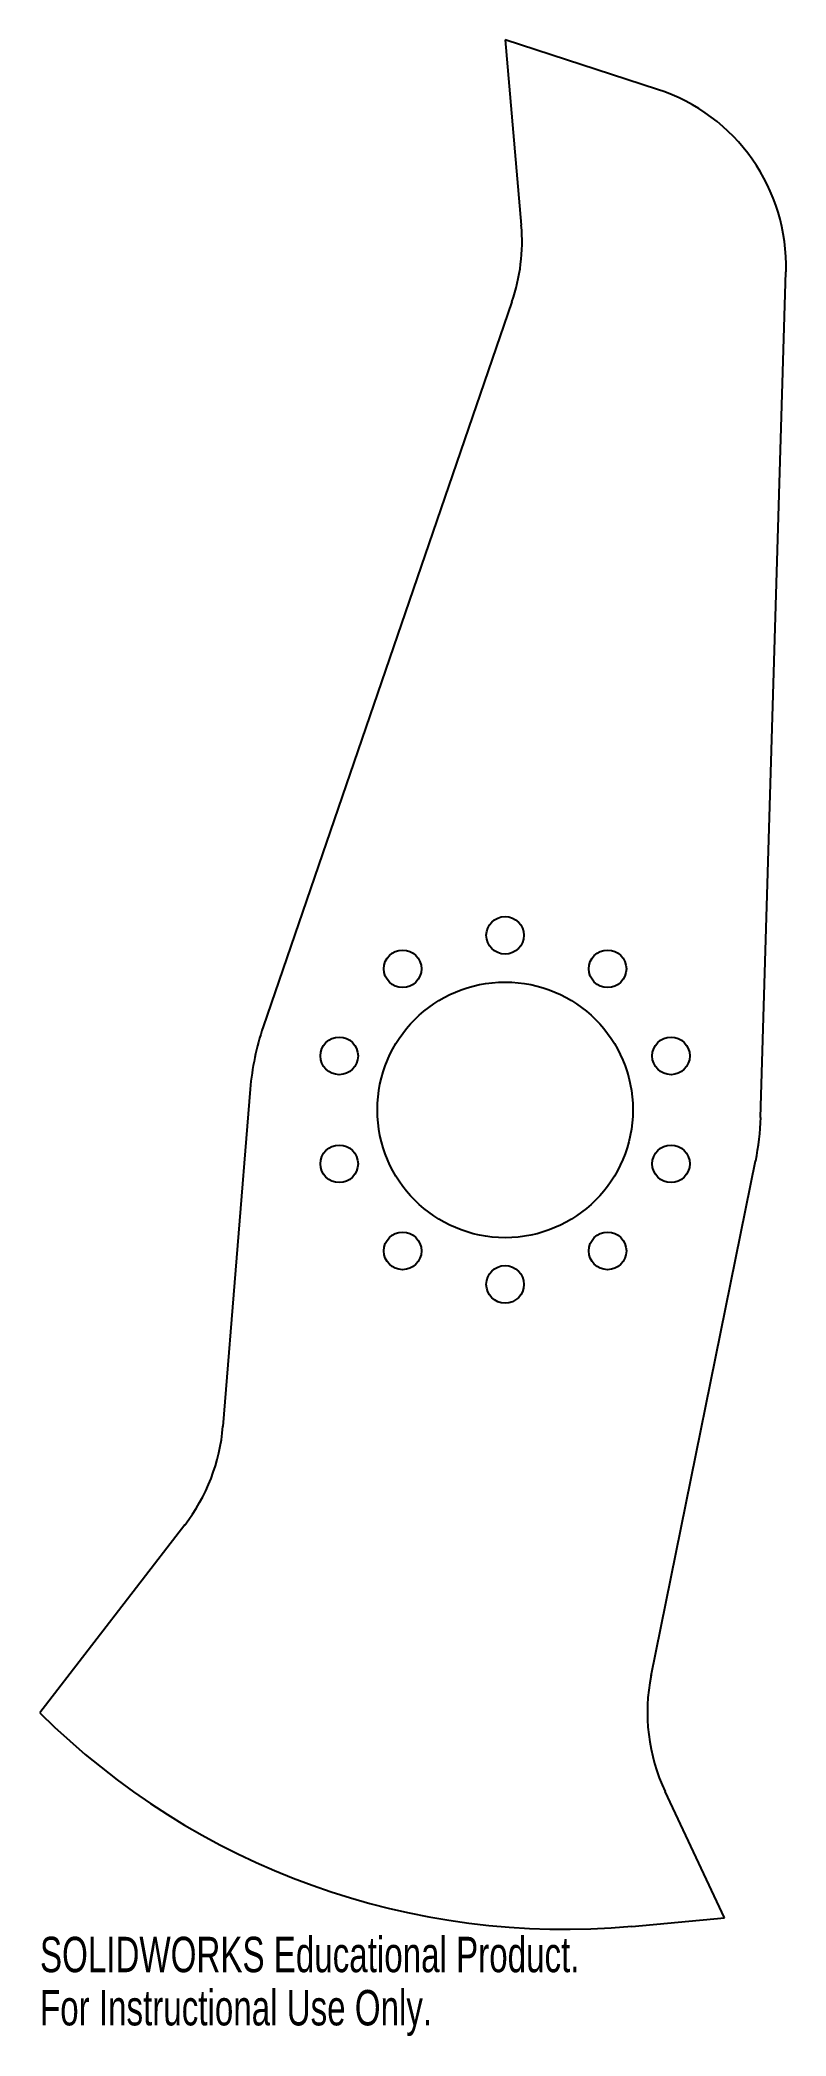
# Model space of a CAD drawing. Header units: inches. Extents: x -2.5 to 1.5, y -5 to 5.8.
import ezdxf

# ---------------------------------------------------------------- set-up
doc = ezdxf.new("R2010")
doc.units = ezdxf.units.IN
doc.header["$MEASUREMENT"] = 0
doc.styles.add('SLDTEXTSTYLE0', font='TXT', dxfattribs={"width": 0.7})

msp = doc.modelspace()

# ---------------------------------------------------------------- linework, layer by layer
at = {"color": 7, "linetype": 'Continuous', "lineweight": 25}
for p, q in [((0.82, 5.484), (0, 5.75)), ((0, 5.75), (0.087, 4.754)), ((1.374, -0.041), (1.51, 4.503)), ((0.037, 4.342), (-1.301, 0.446)), ((-1.371, 0.111), (-1.517, -1.701)), ((0.785, -3.039), (1.347, -0.274)), ((-1.722, -2.231), (-2.501, -3.24)), ((1.18, -4.343), (0.861, -3.664)), ((0.682, -4.388), (1.18, -4.343))]:
    msp.add_line(p, q, dxfattribs=at)
for centre, radius in [((0, 0.938), 0.101), ((-0.551, 0.758), 0.101), ((0.551, 0.758), 0.101), ((0, 0), 0.687), ((-0.892, 0.29), 0.101), ((0.892, 0.29), 0.101), ((-0.892, -0.29), 0.101), ((0.892, -0.29), 0.101), ((-0.551, -0.758), 0.101), ((0.551, -0.758), 0.101), ((0, -0.938), 0.101)]:
    msp.add_circle(centre, radius, dxfattribs=at)
for centre, radius, start, end in [((0.511, 4.533), 1, 358.2853, 72), ((-0.909, 4.667), 1, 341.0532, 5), ((0, 0), 1.375, 161.0532, 175.3719), ((0, 0), 1.375, 348.51, 358.2853), ((-2.514, -1.62), 1, 322.333, 355.3719), ((1.765, -3.238), 1, 168.51, 205.2), ((0.319, -0.404), 4, 225.1537, 275.2)]:
    msp.add_arc(centre, radius, start, end, dxfattribs=at)

# ---------------------------------------------------------------- texts
at = {"color": 7, "linetype": 'Continuous', "char_height": 0.1903, "attachment_point": 1, "style": 'SLDTEXTSTYLE0'}
for s, insert in [('SOLIDWORKS Educational Product.', (-2.501, -4.444)), ('For Instructional Use Only.', (-2.501, -4.73))]:
    msp.add_mtext(s, dxfattribs=dict(at, insert=insert))

doc.saveas('drawing.dxf')
